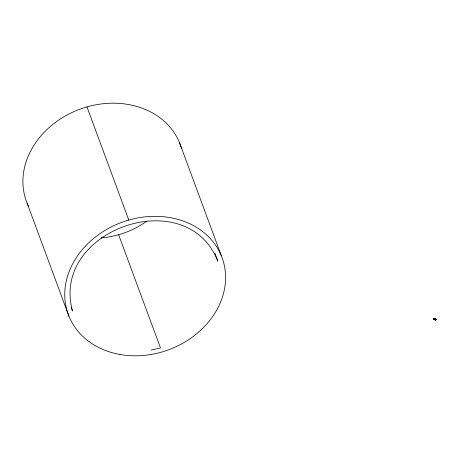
<?xml version="1.0" encoding="UTF-8"?>
<svg xmlns="http://www.w3.org/2000/svg" width="459" height="459" viewBox="0 0 459 459"><rect width="100%" height="100%" fill="white"/><g stroke="black" fill="none" stroke-linecap="round" stroke-linejoin="round"><path stroke-width="0.69" d="M435.551 319.682L435.075 319.458L435.488 319.923M433.807 318.902L435.568 319.711L435.235 319.929L434.811 319.269L435.166 320.055L435.339 319.607L435.396 319.94L433.847 319.103M435.516 319.854L433.766 318.959L435.459 319.808M435.425 319.992L435.034 318.81L434.455 319.562L433.944 318.707L433.858 319.12M435.149 319.699L435.321 319.757M435.138 319.407L434.954 319.051L434.444 319.676L434.139 319.189M435.402 319.883L435.539 319.757M435.126 319.969L434.306 319.453L434.914 318.649L435.97 319.229L436.039 319.682L434.92 319.028M435.843 319.298L436.004 319.808L433.904 318.764L434.306 319.453M434.363 319.315L434.914 318.615L435.993 319.728M434.966 319.057L434.92 318.689M435.97 319.596L434.811 318.804M436.004 319.808L433.944 318.707M146.891 221.072C133.592 230.745 117.538 236.528 101.169 237.917M434.535 319.498L435.04 319.493M151.137 350.091L160.501 347.939L118.646 234.79M435.998 319.441L434.782 318.833M435.809 319.797L435.763 319.189M179.509 142.68L221.364 255.829M214.869 253.161L217.841 261.194C186.727 182.166 50.123 230.12 72.499 310.955L71.265 307.605M86.952 106.901L128.807 220.05M27.127 203.171L68.982 316.32M28.515 206.292A81.989 67.892 -20.3 0 1 79.126 109.489A81.989 67.892 -20.3 0 1 181.523 148.492M119.971 354.48A81.989 67.892 -20.3 0 0 223.912 263.621A81.989 67.892 -20.3 0 0 91.634 240.12A81.989 67.892 -20.3 0 0 119.971 354.48"/></g></svg>
